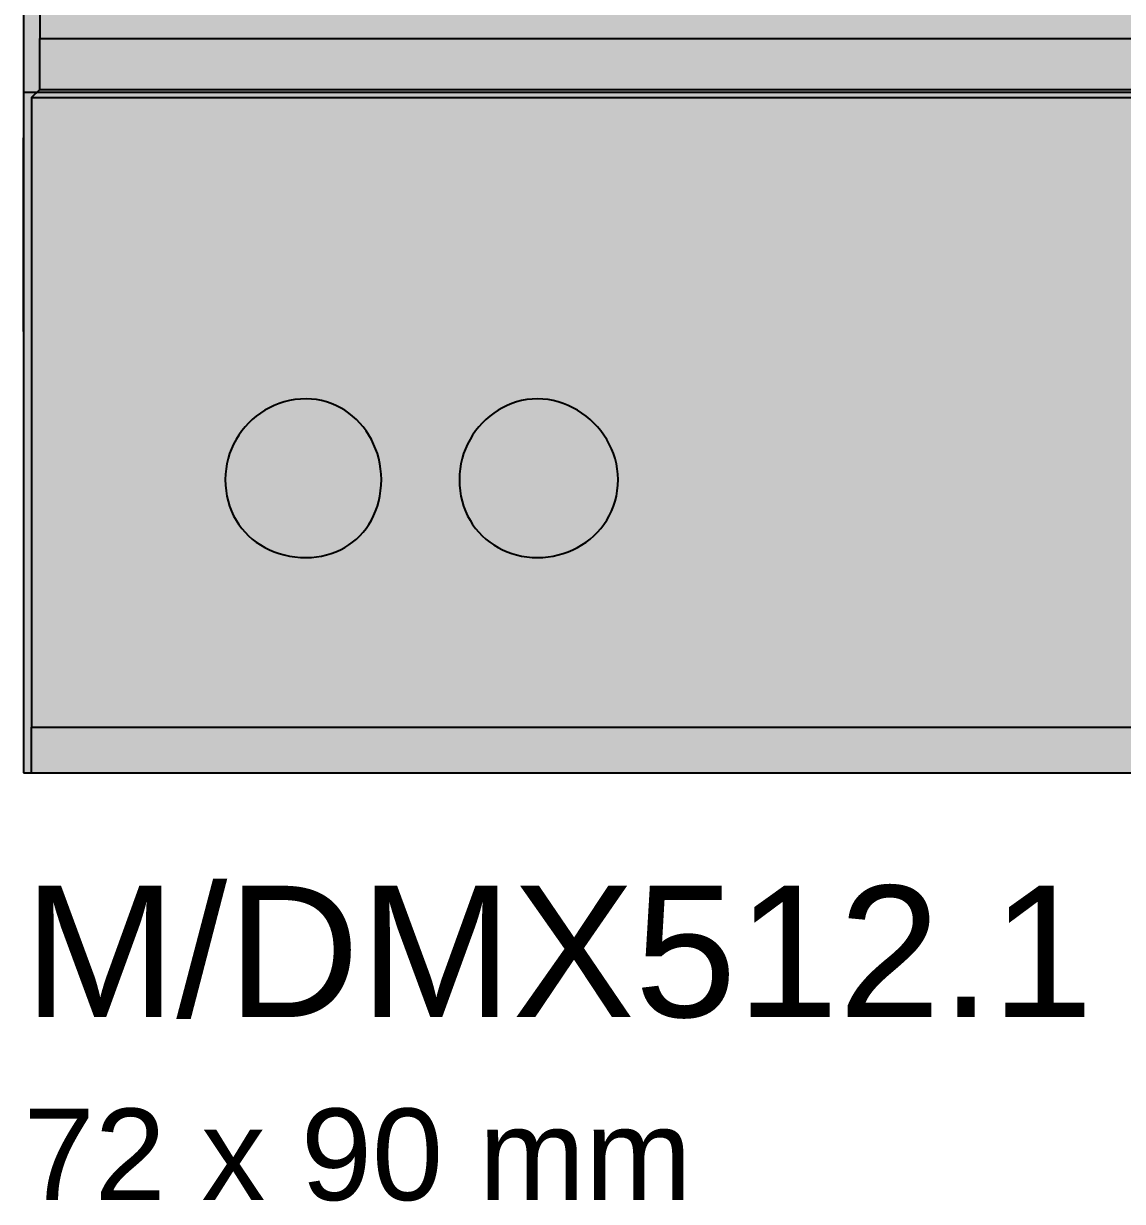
# Model space of a CAD drawing. Header units: millimetres. Extents: x 0 to 966, y -664 to 90.
# Drawn here: x 750 to 786, y -534.04 to -495.45 of the extents above; entities that cross this region are included whole.
import ezdxf

# ---------------------------------------------------------------- set-up
doc = ezdxf.new("R2010")
doc.units = ezdxf.units.MM
for name, color, linetype in [('HDL_BODY', 7, 'Continuous'), ('HDL_COLOUR', 7, 'Continuous'), ('HDL_DETAIL', 7, 'Continuous'), ('HDL_PRINT', 7, 'Continuous')]:
    doc.layers.add(name, color=color, linetype=linetype)
doc.styles.add('HDL_ARIAL', font='arial.ttf')

# ---------------------------------------------------------------- blocks, each defined once
blk = doc.blocks.new('M_DMX512.1_FRONT')
at = {"layer": 'HDL_BODY', "true_color": 0x202126}
blk.add_hatch(color=250, dxfattribs=at).paths.add_polyline_path([(0, 0), (72, 0), (72, 90), (0, 90)])
at = {"layer": 'HDL_BODY', "true_color": 0x2a2a30}
blk.add_hatch(color=250, dxfattribs=at).paths.add_polyline_path([(0.4, 20.52), (71.6, 20.52), (71.6, 68.31), (0.4, 68.31)])
at = {"layer": 'HDL_BODY', "true_color": 0x23242a}
blk.add_hatch(color=250, dxfattribs=at).paths.add_polyline_path([(0.4, 0.5), (71.6, 0.5), (71.6, 19.8), (0.4, 19.8)])
at = {"layer": 'HDL_COLOUR', "true_color": 0x18191d}
for points in [[(11.721, 9.608), (11.716, 9.784), (11.699, 9.957), (11.673, 10.127), (11.636, 10.294), (11.59, 10.457), (11.534, 10.617), (11.469, 10.771), (11.395, 10.921), (11.312, 11.065), (11.221, 11.203), (11.122, 11.335), (11.016, 11.459), (10.902, 11.577), (10.781, 11.687), (10.654, 11.788), (10.52, 11.881), (10.38, 11.964), (10.234, 12.038), (10.082, 12.102), (9.926, 12.155), (9.764, 12.197), (9.598, 12.228), (9.428, 12.246), (9.253, 12.253), (9.068, 12.246), (8.886, 12.228), (8.709, 12.197), (8.537, 12.155), (8.37, 12.102), (8.208, 12.038), (8.052, 11.964), (7.902, 11.881), (7.758, 11.788), (7.621, 11.687), (7.492, 11.577), (7.369, 11.459), (7.255, 11.335), (7.149, 11.203), (7.051, 11.065), (6.962, 10.921), (6.882, 10.771), (6.812, 10.617), (6.751, 10.457), (6.701, 10.294), (6.661, 10.127), (6.633, 9.957), (6.615, 9.784), (6.609, 9.608), (6.615, 9.423), (6.633, 9.243), (6.661, 9.068), (6.701, 8.899), (6.751, 8.735), (6.812, 8.577), (6.882, 8.425), (6.962, 8.28), (7.051, 8.141), (7.149, 8.009), (7.255, 7.885), (7.369, 7.768), (7.492, 7.659), (7.621, 7.558), (7.758, 7.466), (7.902, 7.382), (8.052, 7.307), (8.208, 7.241), (8.37, 7.184), (8.537, 7.137), (8.709, 7.101), (8.886, 7.074), (9.068, 7.058), (9.253, 7.052), (9.428, 7.058), (9.598, 7.074), (9.764, 7.101), (9.926, 7.137), (10.082, 7.184), (10.234, 7.241), (10.38, 7.307), (10.52, 7.382), (10.654, 7.466), (10.781, 7.558), (10.902, 7.659), (11.016, 7.768), (11.122, 7.885), (11.221, 8.009), (11.312, 8.141), (11.395, 8.28), (11.469, 8.425), (11.534, 8.577), (11.59, 8.735), (11.636, 8.899), (11.673, 9.068), (11.699, 9.243), (11.716, 9.423), (11.721, 9.608)], [(19.476, 9.608), (19.47, 9.784), (19.451, 9.957), (19.421, 10.127), (19.378, 10.294), (19.325, 10.457), (19.262, 10.617), (19.188, 10.771), (19.104, 10.921), (19.012, 11.065), (18.91, 11.203), (18.801, 11.335), (18.683, 11.459), (18.558, 11.577), (18.427, 11.687), (18.289, 11.788), (18.145, 11.881), (17.995, 11.964), (17.84, 12.038), (17.681, 12.102), (17.518, 12.155), (17.351, 12.197), (17.181, 12.228), (17.008, 12.246), (16.832, 12.253), (16.658, 12.246), (16.486, 12.228), (16.318, 12.197), (16.154, 12.155), (15.994, 12.102), (15.838, 12.038), (15.688, 11.964), (15.543, 11.881), (15.404, 11.788), (15.271, 11.687), (15.145, 11.577), (15.026, 11.459), (14.914, 11.335), (14.81, 11.203), (14.713, 11.065), (14.626, 10.921), (14.547, 10.771), (14.478, 10.617), (14.418, 10.457), (14.368, 10.294), (14.329, 10.127), (14.3, 9.957), (14.283, 9.784), (14.277, 9.608), (14.283, 9.423), (14.3, 9.243), (14.329, 9.068), (14.368, 8.899), (14.418, 8.735), (14.478, 8.577), (14.547, 8.425), (14.626, 8.28), (14.713, 8.141), (14.81, 8.009), (14.914, 7.885), (15.026, 7.768), (15.145, 7.659), (15.271, 7.558), (15.404, 7.466), (15.543, 7.382), (15.688, 7.307), (15.838, 7.241), (15.994, 7.184), (16.154, 7.137), (16.318, 7.101), (16.486, 7.074), (16.658, 7.058), (16.832, 7.052), (17.008, 7.058), (17.181, 7.074), (17.351, 7.101), (17.518, 7.137), (17.681, 7.184), (17.84, 7.241), (17.995, 7.307), (18.145, 7.382), (18.289, 7.466), (18.427, 7.558), (18.558, 7.659), (18.683, 7.768), (18.801, 7.885), (18.91, 8.009), (19.012, 8.141), (19.104, 8.28), (19.188, 8.425), (19.262, 8.577), (19.325, 8.735), (19.378, 8.899), (19.421, 9.068), (19.451, 9.243), (19.47, 9.423), (19.476, 9.608)]]:
    blk.add_hatch(color=250, dxfattribs=at).paths.add_polyline_path(points)
at = {"layer": 'HDL_PRINT', "true_color": 0xdee1e9}
for points in [[(7.755, 4.584), (8.019, 4.584), (7.99, 4.502), (7.961, 4.431), (7.931, 4.368), (7.902, 4.312), (7.873, 4.261), (7.843, 4.212), (7.814, 4.162), (7.784, 4.111), (7.755, 4.055), (7.696, 4.029), (7.638, 4.008), (7.579, 3.993), (7.52, 3.982), (7.461, 3.975), (7.403, 3.97), (7.344, 3.968), (7.285, 3.967), (7.226, 3.967), (7.184, 3.967), (7.133, 3.969), (7.078, 3.974), (7.022, 3.983), (6.967, 3.999), (6.916, 4.022), (6.874, 4.055), (6.812, 4.088), (6.758, 4.122), (6.713, 4.159), (6.676, 4.198), (6.647, 4.242), (6.626, 4.291), (6.613, 4.346), (6.609, 4.408), (6.58, 4.466), (6.552, 4.525), (6.525, 4.584), (6.5, 4.643), (6.478, 4.701), (6.459, 4.76), (6.445, 4.819), (6.436, 4.878), (6.433, 4.936), (6.437, 5.002), (6.448, 5.067), (6.466, 5.13), (6.488, 5.19), (6.515, 5.246), (6.545, 5.296), (6.576, 5.34), (6.609, 5.377), (6.617, 5.439), (6.638, 5.494), (6.67, 5.543), (6.709, 5.587), (6.751, 5.626), (6.795, 5.662), (6.837, 5.697), (6.874, 5.73), (6.944, 5.762), (7.005, 5.786), (7.059, 5.801), (7.106, 5.811), (7.149, 5.816), (7.188, 5.818), (7.226, 5.818), (7.285, 5.818), (7.344, 5.817), (7.403, 5.815), (7.461, 5.81), (7.52, 5.803), (7.579, 5.792), (7.638, 5.776), (7.696, 5.756), (7.755, 5.73), (7.784, 5.697), (7.814, 5.659), (7.843, 5.616), (7.873, 5.568), (7.902, 5.516), (7.931, 5.462), (7.961, 5.406), (7.99, 5.348), (8.019, 5.289), (7.755, 5.289), (7.722, 5.327), (7.697, 5.365), (7.677, 5.402), (7.658, 5.44), (7.637, 5.478), (7.612, 5.516), (7.579, 5.554), (7.541, 5.586), (7.501, 5.61), (7.459, 5.625), (7.411, 5.635), (7.358, 5.64), (7.297, 5.641), (7.226, 5.642), (7.213, 5.635), (7.177, 5.619), (7.127, 5.598), (7.07, 5.577), (7.012, 5.56), (6.962, 5.554), (6.925, 5.516), (6.888, 5.478), (6.856, 5.44), (6.827, 5.402), (6.805, 5.365), (6.791, 5.327), (6.786, 5.289), (6.753, 5.219), (6.73, 5.158), (6.714, 5.104), (6.705, 5.057), (6.7, 5.014), (6.698, 4.974), (6.698, 4.936), (6.701, 4.87), (6.711, 4.806), (6.726, 4.743), (6.742, 4.683), (6.758, 4.627), (6.772, 4.577), (6.782, 4.533), (6.786, 4.496), (6.819, 4.458), (6.844, 4.42), (6.864, 4.382), (6.883, 4.345), (6.904, 4.307), (6.929, 4.269), (6.962, 4.231), (7.043, 4.194), (7.109, 4.169), (7.16, 4.154), (7.197, 4.146), (7.219, 4.144), (7.226, 4.143), (7.297, 4.143), (7.358, 4.145), (7.411, 4.15), (7.459, 4.16), (7.501, 4.175), (7.541, 4.199), (7.579, 4.231), (7.612, 4.268), (7.644, 4.311), (7.673, 4.358), (7.7, 4.408), (7.723, 4.457), (7.74, 4.504), (7.751, 4.547), (7.755, 4.584)], [(10.223, 3.967), (10.223, 5.818), (10.575, 5.818), (11.016, 4.496), (11.021, 4.458), (11.033, 4.42), (11.05, 4.382), (11.069, 4.345), (11.086, 4.307), (11.099, 4.269), (11.104, 4.231), (11.109, 4.269), (11.121, 4.307), (11.139, 4.345), (11.157, 4.382), (11.175, 4.42), (11.187, 4.458), (11.192, 4.496), (11.545, 5.818), (11.897, 5.818), (11.897, 3.967), (11.633, 3.967), (11.633, 5.465), (11.192, 3.967), (11.016, 3.967), (10.487, 5.554), (10.487, 3.967), (10.223, 3.967)], [(16.039, 4.584), (16.304, 4.584), (16.274, 4.502), (16.245, 4.432), (16.216, 4.372), (16.186, 4.32), (16.157, 4.276), (16.127, 4.238), (16.098, 4.204), (16.069, 4.173), (16.039, 4.143), (15.977, 4.085), (15.922, 4.041), (15.873, 4.01), (15.83, 3.989), (15.79, 3.976), (15.754, 3.97), (15.72, 3.967), (15.687, 3.967), (15.621, 3.967), (15.556, 3.968), (15.493, 3.971), (15.433, 3.978), (15.378, 3.988), (15.327, 4.004), (15.283, 4.026), (15.246, 4.055), (15.184, 4.088), (15.13, 4.122), (15.085, 4.159), (15.048, 4.198), (15.019, 4.242), (14.998, 4.291), (14.986, 4.346), (14.982, 4.408), (14.956, 4.466), (14.935, 4.525), (14.92, 4.584), (14.909, 4.643), (14.901, 4.701), (14.897, 4.76), (14.894, 4.819), (14.894, 4.878), (14.893, 4.936), (14.894, 5.002), (14.895, 5.067), (14.898, 5.13), (14.905, 5.19), (14.915, 5.246), (14.931, 5.296), (14.953, 5.34), (14.982, 5.377), (15.015, 5.439), (15.048, 5.494), (15.081, 5.543), (15.114, 5.587), (15.147, 5.626), (15.18, 5.662), (15.213, 5.697), (15.246, 5.73), (15.308, 5.759), (15.364, 5.781), (15.416, 5.796), (15.466, 5.807), (15.516, 5.813), (15.568, 5.816), (15.624, 5.818), (15.687, 5.818), (15.725, 5.818), (15.764, 5.816), (15.807, 5.811), (15.854, 5.801), (15.908, 5.786), (15.969, 5.762), (16.039, 5.73), (16.072, 5.693), (16.104, 5.649), (16.134, 5.598), (16.16, 5.543), (16.183, 5.483), (16.2, 5.42), (16.212, 5.355), (16.216, 5.289), (16.039, 5.289), (16.006, 5.327), (15.981, 5.365), (15.961, 5.402), (15.942, 5.44), (15.921, 5.478), (15.896, 5.516), (15.863, 5.554), (15.819, 5.591), (15.778, 5.616), (15.742, 5.631), (15.713, 5.638), (15.694, 5.641), (15.687, 5.642), (15.616, 5.641), (15.555, 5.64), (15.502, 5.635), (15.454, 5.625), (15.412, 5.61), (15.372, 5.586), (15.334, 5.554), (15.297, 5.516), (15.261, 5.478), (15.228, 5.44), (15.2, 5.402), (15.177, 5.365), (15.163, 5.327), (15.158, 5.289), (15.125, 5.219), (15.102, 5.158), (15.086, 5.104), (15.077, 5.057), (15.072, 5.014), (15.07, 4.974), (15.07, 4.936), (15.074, 4.87), (15.084, 4.806), (15.098, 4.743), (15.114, 4.683), (15.13, 4.627), (15.144, 4.577), (15.154, 4.533), (15.158, 4.496), (15.163, 4.458), (15.177, 4.42), (15.2, 4.382), (15.228, 4.345), (15.261, 4.307), (15.297, 4.269), (15.334, 4.231), (15.372, 4.199), (15.412, 4.175), (15.454, 4.16), (15.502, 4.15), (15.555, 4.145), (15.616, 4.143), (15.687, 4.143), (15.694, 4.15), (15.713, 4.166), (15.742, 4.187), (15.778, 4.208), (15.819, 4.225), (15.863, 4.231), (15.896, 4.268), (15.928, 4.311), (15.957, 4.358), (15.984, 4.408), (16.007, 4.457), (16.024, 4.504), (16.035, 4.547), (16.039, 4.584)], [(17.537, 4.231), (17.537, 3.967), (16.48, 3.967), (16.48, 4.01), (16.48, 4.042), (16.48, 4.068), (16.48, 4.099), (16.48, 4.143), (16.485, 4.181), (16.497, 4.219), (16.515, 4.256), (16.533, 4.294), (16.551, 4.332), (16.563, 4.37), (16.568, 4.408), (16.601, 4.441), (16.635, 4.474), (16.672, 4.507), (16.711, 4.54), (16.755, 4.573), (16.803, 4.606), (16.858, 4.639), (16.921, 4.672), (16.983, 4.734), (17.038, 4.789), (17.086, 4.838), (17.13, 4.881), (17.169, 4.921), (17.206, 4.957), (17.24, 4.991), (17.273, 5.025), (17.306, 5.062), (17.329, 5.1), (17.345, 5.138), (17.354, 5.176), (17.359, 5.214), (17.361, 5.251), (17.361, 5.289), (17.361, 5.327), (17.359, 5.365), (17.354, 5.402), (17.345, 5.44), (17.329, 5.478), (17.306, 5.516), (17.273, 5.554), (17.235, 5.586), (17.197, 5.61), (17.16, 5.625), (17.122, 5.635), (17.084, 5.64), (17.046, 5.641), (17.009, 5.642), (16.965, 5.641), (16.924, 5.638), (16.887, 5.631), (16.859, 5.616), (16.839, 5.591), (16.832, 5.554), (16.8, 5.516), (16.776, 5.478), (16.761, 5.44), (16.751, 5.402), (16.746, 5.365), (16.744, 5.327), (16.744, 5.289), (16.48, 5.289), (16.484, 5.351), (16.495, 5.408), (16.512, 5.46), (16.535, 5.509), (16.562, 5.559), (16.591, 5.611), (16.623, 5.668), (16.656, 5.73), (16.699, 5.762), (16.749, 5.786), (16.804, 5.801), (16.861, 5.811), (16.916, 5.816), (16.966, 5.818), (17.009, 5.818), (17.075, 5.814), (17.139, 5.803), (17.202, 5.785), (17.262, 5.763), (17.318, 5.736), (17.368, 5.706), (17.412, 5.675), (17.449, 5.642), (17.482, 5.604), (17.505, 5.564), (17.521, 5.521), (17.53, 5.474), (17.535, 5.421), (17.537, 5.36), (17.537, 5.289), (17.537, 5.245), (17.537, 5.214), (17.537, 5.187), (17.537, 5.156), (17.537, 5.113), (17.532, 5.075), (17.518, 5.037), (17.496, 4.999), (17.468, 4.962), (17.435, 4.924), (17.399, 4.886), (17.361, 4.848), (17.354, 4.815), (17.332, 4.782), (17.301, 4.749), (17.262, 4.716), (17.219, 4.683), (17.175, 4.65), (17.134, 4.617), (17.097, 4.584), (17.027, 4.514), (16.967, 4.454), (16.919, 4.406), (16.881, 4.368), (16.854, 4.341), (16.838, 4.325), (16.832, 4.319), (16.823, 4.276), (16.801, 4.25), (16.775, 4.237), (16.753, 4.232), (16.744, 4.231), (17.537, 4.231)], [(19.564, 3.967), (18.948, 5.818), (19.212, 5.818), (19.652, 4.496), (19.657, 4.453), (19.67, 4.403), (19.687, 4.348), (19.706, 4.291), (19.723, 4.236), (19.736, 4.186), (19.741, 4.143), (19.741, 4.214), (19.743, 4.275), (19.748, 4.328), (19.757, 4.375), (19.773, 4.418), (19.796, 4.458), (19.829, 4.496), (20.181, 5.818), (20.446, 5.818), (19.829, 3.967), (19.564, 3.967)]]:
    blk.add_hatch(color=254, dxfattribs=at).paths.add_polyline_path(points)
h = blk.add_hatch(color=254, dxfattribs=at)
h.paths.add_polyline_path([(8.196, 4.848), (8.198, 4.949), (8.206, 5.04), (8.22, 5.123), (8.238, 5.198), (8.262, 5.267), (8.291, 5.331), (8.325, 5.39), (8.365, 5.446), (8.41, 5.501), (8.46, 5.554), (8.513, 5.604), (8.567, 5.649), (8.621, 5.688), (8.677, 5.723), (8.736, 5.752), (8.796, 5.776), (8.861, 5.794), (8.928, 5.807), (9, 5.815), (9.077, 5.818), (9.139, 5.818), (9.196, 5.816), (9.247, 5.813), (9.297, 5.807), (9.347, 5.796), (9.399, 5.781), (9.455, 5.759), (9.518, 5.73), (9.551, 5.697), (9.584, 5.662), (9.617, 5.626), (9.65, 5.587), (9.683, 5.543), (9.716, 5.494), (9.749, 5.439), (9.782, 5.377), (9.808, 5.321), (9.829, 5.27), (9.844, 5.22), (9.855, 5.171), (9.862, 5.12), (9.867, 5.064), (9.869, 5.001), (9.87, 4.93), (9.87, 4.848), (9.87, 4.782), (9.869, 4.718), (9.865, 4.655), (9.859, 4.595), (9.849, 4.539), (9.833, 4.489), (9.811, 4.445), (9.782, 4.408), (9.753, 4.352), (9.722, 4.302), (9.691, 4.257), (9.657, 4.217), (9.62, 4.18), (9.58, 4.146), (9.535, 4.115), (9.485, 4.084), (9.43, 4.055), (9.392, 4.022), (9.352, 3.999), (9.309, 3.983), (9.262, 3.974), (9.209, 3.969), (9.147, 3.967), (9.077, 3.967), (9.015, 3.967), (8.959, 3.968), (8.907, 3.971), (8.857, 3.978), (8.807, 3.988), (8.755, 4.004), (8.699, 4.026), (8.636, 4.055), (8.6, 4.088), (8.558, 4.122), (8.514, 4.159), (8.471, 4.198), (8.432, 4.242), (8.401, 4.291), (8.38, 4.346), (8.372, 4.408), (8.339, 4.47), (8.307, 4.526), (8.278, 4.578), (8.251, 4.628), (8.228, 4.678), (8.211, 4.73), (8.2, 4.786), (8.196, 4.848)])
h.paths.add_polyline_path([(8.46, 4.848), (8.463, 4.79), (8.472, 4.731), (8.486, 4.672), (8.505, 4.613), (8.527, 4.555), (8.552, 4.496), (8.579, 4.437), (8.607, 4.378), (8.636, 4.319), (8.699, 4.286), (8.755, 4.255), (8.807, 4.225), (8.857, 4.198), (8.907, 4.176), (8.959, 4.158), (9.015, 4.147), (9.077, 4.143), (9.139, 4.147), (9.196, 4.158), (9.247, 4.176), (9.297, 4.198), (9.347, 4.225), (9.399, 4.255), (9.455, 4.286), (9.518, 4.319), (9.547, 4.378), (9.575, 4.437), (9.603, 4.496), (9.627, 4.555), (9.649, 4.613), (9.668, 4.672), (9.682, 4.731), (9.691, 4.79), (9.694, 4.848), (9.69, 4.914), (9.68, 4.979), (9.666, 5.042), (9.65, 5.102), (9.634, 5.157), (9.619, 5.208), (9.609, 5.252), (9.606, 5.289), (9.568, 5.327), (9.53, 5.365), (9.492, 5.402), (9.455, 5.44), (9.417, 5.478), (9.379, 5.516), (9.342, 5.554), (9.336, 5.586), (9.32, 5.61), (9.293, 5.625), (9.255, 5.635), (9.207, 5.64), (9.147, 5.641), (9.077, 5.642), (9.015, 5.638), (8.959, 5.627), (8.907, 5.609), (8.857, 5.587), (8.807, 5.56), (8.755, 5.53), (8.699, 5.498), (8.636, 5.465), (8.61, 5.434), (8.584, 5.393), (8.559, 5.343), (8.536, 5.286), (8.515, 5.223), (8.497, 5.154), (8.482, 5.082), (8.47, 5.006), (8.463, 4.927), (8.46, 4.848)])
h = blk.add_hatch(color=254, dxfattribs=at)
h.paths.add_polyline_path([(13.307, 3.967), (13.307, 5.818), (13.836, 5.818), (13.88, 5.818), (13.924, 5.818), (13.968, 5.818), (14.012, 5.818), (14.056, 5.818), (14.101, 5.818), (14.138, 5.785), (14.176, 5.76), (14.214, 5.739), (14.251, 5.72), (14.289, 5.7), (14.327, 5.675), (14.365, 5.642), (14.402, 5.604), (14.438, 5.566), (14.471, 5.528), (14.499, 5.491), (14.522, 5.453), (14.536, 5.415), (14.541, 5.377), (14.57, 5.311), (14.592, 5.246), (14.608, 5.184), (14.618, 5.124), (14.624, 5.068), (14.628, 5.018), (14.629, 4.973), (14.629, 4.936), (14.629, 4.874), (14.628, 4.818), (14.624, 4.766), (14.618, 4.716), (14.608, 4.666), (14.592, 4.614), (14.57, 4.558), (14.541, 4.496), (14.541, 4.458), (14.539, 4.42), (14.534, 4.382), (14.525, 4.345), (14.509, 4.307), (14.486, 4.269), (14.453, 4.231), (14.446, 4.224), (14.427, 4.205), (14.398, 4.176), (14.361, 4.14), (14.32, 4.099), (14.277, 4.055), (14.27, 4.054), (14.251, 4.052), (14.222, 4.044), (14.185, 4.029), (14.144, 4.004), (14.101, 3.967), (14.056, 3.967), (14.012, 3.967), (13.968, 3.967), (13.924, 3.967), (13.88, 3.967), (13.836, 3.967), (13.307, 3.967)])
h.paths.add_polyline_path([(13.483, 4.231), (13.836, 4.231), (13.88, 4.231), (13.924, 4.231), (13.968, 4.231), (14.012, 4.231), (14.056, 4.231), (14.101, 4.231), (14.189, 4.319), (14.221, 4.357), (14.247, 4.395), (14.267, 4.433), (14.286, 4.471), (14.307, 4.508), (14.332, 4.546), (14.365, 4.584), (14.365, 4.622), (14.365, 4.662), (14.365, 4.704), (14.365, 4.751), (14.365, 4.805), (14.365, 4.866), (14.365, 4.936), (14.364, 5.002), (14.363, 5.067), (14.36, 5.13), (14.354, 5.19), (14.343, 5.246), (14.328, 5.296), (14.306, 5.34), (14.277, 5.377), (14.271, 5.415), (14.257, 5.451), (14.235, 5.484), (14.207, 5.512), (14.174, 5.534), (14.138, 5.549), (14.101, 5.554), (14.056, 5.554), (14.012, 5.554), (13.968, 5.554), (13.924, 5.554), (13.88, 5.554), (13.836, 5.554), (13.483, 5.554), (13.483, 4.231)])
h = blk.add_hatch(color=254, dxfattribs=at)
h.paths.add_polyline_path([(18.419, 3.967), (18.419, 4.408), (17.714, 4.408), (17.714, 4.584), (18.419, 5.818), (18.595, 5.818), (18.595, 4.584), (18.859, 4.584), (18.859, 4.408), (18.595, 4.408), (18.595, 3.967), (18.419, 3.967)])
h.paths.add_polyline_path([(18.419, 4.584), (18.419, 5.465), (17.89, 4.584), (18.419, 4.584)])
at = {"layer": 'HDL_DETAIL', "color": 251, "true_color": 0x52555c}
for points in [[(0, 0), (72, 0), (72, 90), (0, 90), (0, 0)], [(0, 22.303), (72, 22.303), (72, 67.612), (0, 67.612), (0, 22.303)], [(0, 20.627), (0, 20.627)], [(0, 20.627), (0, 20.627)], [(0, 20.627), (0, 20.627)], [(0, 20.627), (0, 20.627)], [(0, 20.627), (0, 20.627)], [(0, 20.627), (0, 20.627)], [(0, 20.627), (0, 20.627)], [(0, 20.627), (0, 20.627)], [(0, 20.627), (0, 20.627)], [(0, 20.627), (0, 20.627)], [(0, 20.627), (0, 20.627)], [(0, 20.627), (0, 20.627)], [(0, 20.627), (0, 20.627)], [(0, 20.627), (0, 20.627)], [(0, 20.627), (0, 20.627)], [(0, 20.627), (0, 20.627)], [(0, 20.627), (0, 20.627)], [(0, 20.627), (0, 20.627)], [(0, 20.627), (0, 20.627)], [(0, 20.627), (0, 20.627)], [(0, 20.627), (0, 20.627)], [(0, 14.633), (0, 14.633)], [(0, 14.633), (0, 14.633)], [(0, 14.633), (0, 14.633)], [(0, 14.633), (0, 14.633)], [(0, 14.633), (0, 14.633)], [(0, 14.633), (0, 14.633)], [(0, 14.633), (0, 14.633)], [(0, 14.633), (0, 14.633)], [(0, 14.633), (0, 14.633)], [(0, 14.633), (0, 14.633)], [(0, 14.633), (0, 14.633)], [(0, 14.633), (0, 14.633)], [(0, 14.633), (0, 14.633)], [(0, 14.633), (0, 14.633)], [(0, 14.633), (0, 14.633)], [(0, 14.633), (0, 14.633)], [(0, 14.633), (0, 14.633)], [(0, 14.633), (0, 14.633)], [(0, 14.633), (0, 14.633)], [(0, 14.633), (0, 14.633)], [(0, 14.633), (0, 14.633)], [(11.721, 9.608), (11.716, 9.784), (11.699, 9.957), (11.673, 10.127), (11.636, 10.294), (11.59, 10.457), (11.534, 10.617), (11.469, 10.771), (11.395, 10.921), (11.312, 11.065), (11.221, 11.203), (11.122, 11.335), (11.016, 11.459), (10.902, 11.577), (10.781, 11.687), (10.654, 11.788), (10.52, 11.881), (10.38, 11.964), (10.234, 12.038), (10.082, 12.102), (9.926, 12.155), (9.764, 12.197), (9.598, 12.228), (9.428, 12.246), (9.253, 12.253), (9.068, 12.246), (8.886, 12.228), (8.709, 12.197), (8.537, 12.155), (8.37, 12.102), (8.208, 12.038), (8.052, 11.964), (7.902, 11.881), (7.758, 11.788), (7.621, 11.687), (7.492, 11.577), (7.369, 11.459), (7.255, 11.335), (7.149, 11.203), (7.051, 11.065), (6.962, 10.921), (6.882, 10.771), (6.812, 10.617), (6.751, 10.457), (6.701, 10.294), (6.661, 10.127), (6.633, 9.957), (6.615, 9.784), (6.609, 9.608), (6.615, 9.423), (6.633, 9.243), (6.661, 9.068), (6.701, 8.899), (6.751, 8.735), (6.812, 8.577), (6.882, 8.425), (6.962, 8.28), (7.051, 8.141), (7.149, 8.009), (7.255, 7.885), (7.369, 7.768), (7.492, 7.659), (7.621, 7.558), (7.758, 7.466), (7.902, 7.382), (8.052, 7.307), (8.208, 7.241), (8.37, 7.184), (8.537, 7.137), (8.709, 7.101), (8.886, 7.074), (9.068, 7.058), (9.253, 7.052), (9.428, 7.058), (9.598, 7.074), (9.764, 7.101), (9.926, 7.137), (10.082, 7.184), (10.234, 7.241), (10.38, 7.307), (10.52, 7.382), (10.654, 7.466), (10.781, 7.558), (10.902, 7.659), (11.016, 7.768), (11.122, 7.885), (11.221, 8.009), (11.312, 8.141), (11.395, 8.28), (11.469, 8.425), (11.534, 8.577), (11.59, 8.735), (11.636, 8.899), (11.673, 9.068), (11.699, 9.243), (11.716, 9.423), (11.721, 9.608)], [(19.476, 9.608), (19.47, 9.784), (19.451, 9.957), (19.421, 10.127), (19.378, 10.294), (19.325, 10.457), (19.262, 10.617), (19.188, 10.771), (19.104, 10.921), (19.012, 11.065), (18.91, 11.203), (18.801, 11.335), (18.683, 11.459), (18.558, 11.577), (18.427, 11.687), (18.289, 11.788), (18.145, 11.881), (17.995, 11.964), (17.84, 12.038), (17.681, 12.102), (17.518, 12.155), (17.351, 12.197), (17.181, 12.228), (17.008, 12.246), (16.832, 12.253), (16.658, 12.246), (16.486, 12.228), (16.318, 12.197), (16.154, 12.155), (15.994, 12.102), (15.838, 12.038), (15.688, 11.964), (15.543, 11.881), (15.404, 11.788), (15.271, 11.687), (15.145, 11.577), (15.026, 11.459), (14.914, 11.335), (14.81, 11.203), (14.713, 11.065), (14.626, 10.921), (14.547, 10.771), (14.478, 10.617), (14.418, 10.457), (14.368, 10.294), (14.329, 10.127), (14.3, 9.957), (14.283, 9.784), (14.277, 9.608), (14.283, 9.423), (14.3, 9.243), (14.329, 9.068), (14.368, 8.899), (14.418, 8.735), (14.478, 8.577), (14.547, 8.425), (14.626, 8.28), (14.713, 8.141), (14.81, 8.009), (14.914, 7.885), (15.026, 7.768), (15.145, 7.659), (15.271, 7.558), (15.404, 7.466), (15.543, 7.382), (15.688, 7.307), (15.838, 7.241), (15.994, 7.184), (16.154, 7.137), (16.318, 7.101), (16.486, 7.074), (16.658, 7.058), (16.832, 7.052), (17.008, 7.058), (17.181, 7.074), (17.351, 7.101), (17.518, 7.137), (17.681, 7.184), (17.84, 7.241), (17.995, 7.307), (18.145, 7.382), (18.289, 7.466), (18.427, 7.558), (18.558, 7.659), (18.683, 7.768), (18.801, 7.885), (18.91, 8.009), (19.012, 8.141), (19.104, 8.28), (19.188, 8.425), (19.262, 8.577), (19.325, 8.735), (19.378, 8.899), (19.421, 9.068), (19.451, 9.243), (19.47, 9.423), (19.476, 9.608)], [(0, 10.225), (0, 10.225)], [(0, 10.225), (0, 10.225)], [(0, 10.225), (0, 10.225)], [(0, 10.225), (0, 10.225)], [(0, 10.225), (0, 10.225)], [(0, 10.225), (0, 10.225)], [(0, 10.225), (0, 10.225)], [(0, 10.225), (0, 10.225)], [(0, 10.225), (0, 10.225)], [(0, 10.225), (0, 10.225)], [(0, 10.225), (0, 10.225)], [(0, 10.225), (0, 10.225)], [(0, 10.225), (0, 10.225)], [(0, 10.225), (0, 10.225)], [(0, 10.225), (0, 10.225)], [(0, 10.225), (0, 10.225)], [(0, 10.225), (0, 10.225)], [(0, 10.225), (0, 10.225)], [(0, 10.225), (0, 10.225)], [(0, 10.225), (0, 10.225)], [(0, 10.225), (0, 10.225)]]:
    blk.add_lwpolyline(points, close=True, dxfattribs=at)
for points in [[(0.529, 25.914), (0.529, 25.298), (0.529, 24.769), (0.529, 24.064)], [(0, 25.034), (0, 24.769), (0, 23.094)], [(0.529, 24.064), (71.207, 24.064)], [(0.529, 24.064), (71.207, 24.064)], [(0.529, 24.064), (71.207, 24.064)], [(0.529, 24.064), (71.207, 24.064)], [(0.529, 24.064), (71.207, 24.064)], [(0.529, 24.064), (71.207, 24.064)], [(0.529, 24.064), (71.207, 24.064)], [(0.529, 24.064), (71.207, 24.064)], [(0.529, 24.064), (71.207, 24.064)], [(0.529, 24.064), (71.207, 24.064)], [(0.529, 24.064), (71.207, 24.064)], [(0.529, 24.064), (71.207, 24.064)], [(0.529, 24.064), (71.207, 24.064)], [(0.529, 24.064), (71.207, 24.064)], [(0.529, 24.064), (71.207, 24.064)], [(0.529, 24.064), (71.207, 24.064)], [(0.529, 24.064), (71.207, 24.064)], [(0.529, 24.064), (71.207, 24.064)], [(0.529, 24.064), (71.207, 24.064)], [(0.529, 24.064), (71.207, 24.064)], [(0.529, 24.064), (71.207, 24.064)], [(0.529, 22.389), (0.529, 22.478), (0.529, 22.743), (0.529, 24.064)], [(0, 23.094), (0, 20.803)], [(0, 23.094), (0, 20.803)], [(0, 23.094), (0, 20.803)], [(0, 23.094), (0, 20.803)], [(0, 23.094), (0, 20.803)], [(0, 23.094), (0, 20.803)], [(0, 23.094), (0, 20.803)], [(0, 23.094), (0, 20.803)], [(0, 23.094), (0, 20.803)], [(0, 23.094), (0, 20.803)], [(0, 23.094), (0, 20.803)], [(0, 23.094), (0, 20.803)], [(0, 23.094), (0, 20.803)], [(0, 23.094), (0, 20.803)], [(0, 23.094), (0, 20.803)], [(0, 23.094), (0, 20.803)], [(0, 23.094), (0, 20.803)], [(0, 23.094), (0, 20.803)], [(0, 23.094), (0, 20.803)], [(0, 23.094), (0, 20.803)], [(0, 23.094), (0, 20.803)], [(0.264, 22.124), (0.529, 22.389)], [(0.264, 22.124), (0.529, 22.389)], [(0.264, 22.124), (0.529, 22.389)], [(0.264, 22.124), (0.529, 22.389)], [(0.264, 22.124), (0.529, 22.389)], [(0.264, 22.124), (0.529, 22.389)], [(0.264, 22.124), (0.529, 22.389)], [(0.264, 22.124), (0.529, 22.389)], [(0.264, 22.124), (0.529, 22.389)], [(0.264, 22.124), (0.529, 22.389)], [(0.264, 22.124), (0.529, 22.389)], [(0.264, 22.124), (0.529, 22.389)], [(0.264, 22.124), (0.529, 22.389)], [(0.264, 22.124), (0.529, 22.389)], [(0.264, 22.124), (0.529, 22.389)], [(0.264, 22.124), (0.529, 22.389)], [(0.264, 22.124), (0.529, 22.389)], [(0.264, 22.124), (0.529, 22.389)], [(0.264, 22.124), (0.529, 22.389)], [(0.264, 22.124), (0.529, 22.389)], [(0.264, 22.124), (0.529, 22.389)], [(0.529, 22.389), (71.207, 22.389)], [(0.529, 22.389), (71.207, 22.389)], [(0.529, 22.389), (71.207, 22.389)], [(0.529, 22.389), (71.207, 22.389)], [(0.529, 22.389), (71.207, 22.389)], [(0.529, 22.389), (71.207, 22.389)], [(0.529, 22.389), (71.207, 22.389)], [(0.529, 22.389), (71.207, 22.389)], [(0.529, 22.389), (71.207, 22.389)], [(0.529, 22.389), (71.207, 22.389)], [(0.529, 22.389), (71.207, 22.389)], [(0.529, 22.389), (71.207, 22.389)], [(0.529, 22.389), (71.207, 22.389)], [(0.529, 22.389), (71.207, 22.389)], [(0.529, 22.389), (71.207, 22.389)], [(0.529, 22.389), (71.207, 22.389)], [(0.529, 22.389), (71.207, 22.389)], [(0.529, 22.389), (71.207, 22.389)], [(0.529, 22.389), (71.207, 22.389)], [(0.529, 22.389), (71.207, 22.389)], [(0.529, 22.389), (71.207, 22.389)], [(0.264, 22.124), (71.472, 22.124)], [(0.264, 22.124), (71.472, 22.124)], [(0.264, 22.124), (71.472, 22.124)], [(0.264, 22.124), (71.472, 22.124)], [(0.264, 22.124), (71.472, 22.124)], [(0.264, 22.124), (71.472, 22.124)], [(0.264, 22.124), (71.472, 22.124)], [(0.264, 22.124), (71.472, 22.124)], [(0.264, 22.124), (71.472, 22.124)], [(0.264, 22.124), (71.472, 22.124)], [(0.264, 22.124), (71.472, 22.124)], [(0.264, 22.124), (71.472, 22.124)], [(0.264, 22.124), (71.472, 22.124)], [(0.264, 22.124), (71.472, 22.124)], [(0.264, 22.124), (71.472, 22.124)], [(0.264, 22.124), (71.472, 22.124)], [(0.264, 22.124), (71.472, 22.124)], [(0.264, 22.124), (71.472, 22.124)], [(0.264, 22.124), (71.472, 22.124)], [(0.264, 22.124), (71.472, 22.124)], [(0.264, 22.124), (71.472, 22.124)], [(0.264, 22.124), (0.264, 1.499)], [(0.264, 22.124), (0.264, 1.499)], [(0.264, 22.124), (0.264, 1.499)], [(0.264, 22.124), (0.264, 1.499)], [(0.264, 22.124), (0.264, 1.499)], [(0.264, 22.124), (0.264, 1.499)], [(0.264, 22.124), (0.264, 1.499)], [(0.264, 22.124), (0.264, 1.499)], [(0.264, 22.124), (0.264, 1.499)], [(0.264, 22.124), (0.264, 1.499)], [(0.264, 22.124), (0.264, 1.499)], [(0.264, 22.124), (0.264, 1.499)], [(0.264, 22.124), (0.264, 1.499)], [(0.264, 22.124), (0.264, 1.499)], [(0.264, 22.124), (0.264, 1.499)], [(0.264, 22.124), (0.264, 1.499)], [(0.264, 22.124), (0.264, 1.499)], [(0.264, 22.124), (0.264, 1.499)], [(0.264, 22.124), (0.264, 1.499)], [(0.264, 22.124), (0.264, 1.499)], [(0.264, 22.124), (0.264, 1.499)], [(0, 14.456), (0, 20.803)], [(0, 14.456), (0, 20.803)], [(0, 14.456), (0, 20.803)], [(0, 14.456), (0, 20.803)], [(0, 14.456), (0, 20.803)], [(0, 14.456), (0, 20.803)], [(0, 14.456), (0, 20.803)], [(0, 14.456), (0, 20.803)], [(0, 14.456), (0, 20.803)], [(0, 14.456), (0, 20.803)], [(0, 14.456), (0, 20.803)], [(0, 14.456), (0, 20.803)], [(0, 14.456), (0, 20.803)], [(0, 14.456), (0, 20.803)], [(0, 14.456), (0, 20.803)], [(0, 14.456), (0, 20.803)], [(0, 14.456), (0, 20.803)], [(0, 14.456), (0, 20.803)], [(0, 14.456), (0, 20.803)], [(0, 14.456), (0, 20.803)], [(0, 14.456), (0, 20.803)], [(0, 14.633), (0, 20.627)], [(0, 14.633), (0, 20.627)], [(0, 14.633), (0, 20.627)], [(0, 14.633), (0, 20.627)], [(0, 14.633), (0, 20.627)], [(0, 14.633), (0, 20.627)], [(0, 14.633), (0, 20.627)], [(0, 14.633), (0, 20.627)], [(0, 14.633), (0, 20.627)], [(0, 14.633), (0, 20.627)], [(0, 14.633), (0, 20.627)], [(0, 14.633), (0, 20.627)], [(0, 14.633), (0, 20.627)], [(0, 14.633), (0, 20.627)], [(0, 14.633), (0, 20.627)], [(0, 14.633), (0, 20.627)], [(0, 14.633), (0, 20.627)], [(0, 14.633), (0, 20.627)], [(0, 14.633), (0, 20.627)], [(0, 14.633), (0, 20.627)], [(0, 14.633), (0, 20.627)], [(0, 20.627), (0, 14.633)], [(0, 20.627), (0, 14.633)], [(0, 20.627), (0, 14.633)], [(0, 20.627), (0, 14.633)], [(0, 20.627), (0, 14.633)], [(0, 20.627), (0, 14.633)], [(0, 20.627), (0, 14.633)], [(0, 20.627), (0, 14.633)], [(0, 20.627), (0, 14.633)], [(0, 20.627), (0, 14.633)], [(0, 20.627), (0, 14.633)], [(0, 20.627), (0, 14.633)], [(0, 20.627), (0, 14.633)], [(0, 20.627), (0, 14.633)], [(0, 20.627), (0, 14.633)], [(0, 20.627), (0, 14.633)], [(0, 20.627), (0, 14.633)], [(0, 20.627), (0, 14.633)], [(0, 20.627), (0, 14.633)], [(0, 20.627), (0, 14.633)], [(0, 20.627), (0, 14.633)], [(0, 14.456), (0, 12.165)], [(0, 14.456), (0, 12.165)], [(0, 14.456), (0, 12.165)], [(0, 14.456), (0, 12.165)], [(0, 14.456), (0, 12.165)], [(0, 14.456), (0, 12.165)], [(0, 14.456), (0, 12.165)], [(0, 14.456), (0, 12.165)], [(0, 14.456), (0, 12.165)], [(0, 14.456), (0, 12.165)], [(0, 14.456), (0, 12.165)], [(0, 14.456), (0, 12.165)], [(0, 14.456), (0, 12.165)], [(0, 14.456), (0, 12.165)], [(0, 14.456), (0, 12.165)], [(0, 14.456), (0, 12.165)], [(0, 14.456), (0, 12.165)], [(0, 14.456), (0, 12.165)], [(0, 14.456), (0, 12.165)], [(0, 14.456), (0, 12.165)], [(0, 14.456), (0, 12.165)], [(0, 12.165), (0, 11.636), (0, 11.195), (0, 10.225)], [(0.264, 1.499), (63.099, 1.499)], [(0.264, 1.499), (63.099, 1.499)], [(0.264, 1.499), (63.099, 1.499)], [(0.264, 1.499), (63.099, 1.499)], [(0.264, 1.499), (63.099, 1.499)], [(0.264, 1.499), (63.099, 1.499)], [(0.264, 1.499), (63.099, 1.499)], [(0.264, 1.499), (63.099, 1.499)], [(0.264, 1.499), (63.099, 1.499)], [(0.264, 1.499), (63.099, 1.499)], [(0.264, 1.499), (63.099, 1.499)], [(0.264, 1.499), (63.099, 1.499)], [(0.264, 1.499), (63.099, 1.499)], [(0.264, 1.499), (63.099, 1.499)], [(0.264, 1.499), (63.099, 1.499)], [(0.264, 1.499), (63.099, 1.499)], [(0.264, 1.499), (63.099, 1.499)], [(0.264, 1.499), (63.099, 1.499)], [(0.264, 1.499), (63.099, 1.499)], [(0.264, 1.499), (63.099, 1.499)], [(0.264, 1.499), (63.099, 1.499)], [(0.264, 0), (0.264, 0), (0.264, 0.265), (0.264, 1.499)], [(0.264, 0), (63.628, 0)], [(0.264, 0), (63.628, 0)], [(0.264, 0), (63.628, 0)], [(0.264, 0), (63.628, 0)], [(0.264, 0), (63.628, 0)], [(0.264, 0), (63.628, 0)], [(0.264, 0), (63.628, 0)], [(0.264, 0), (63.628, 0)], [(0.264, 0), (63.628, 0)], [(0.264, 0), (63.628, 0)], [(0.264, 0), (63.628, 0)], [(0.264, 0), (63.628, 0)], [(0.264, 0), (63.628, 0)], [(0.264, 0), (63.628, 0)], [(0.264, 0), (63.628, 0)], [(0.264, 0), (63.628, 0)], [(0.264, 0), (63.628, 0)], [(0.264, 0), (63.628, 0)], [(0.264, 0), (63.628, 0)], [(0.264, 0), (63.628, 0)], [(0.264, 0), (63.628, 0)]]:
    blk.add_lwpolyline(points, dxfattribs=at)

msp = doc.modelspace()

# ---------------------------------------------------------------- block references
msp.add_blockref('M_DMX512.1_FRONT', (750, -520))

# ---------------------------------------------------------------- texts
at = {"color": 7, "style": 'HDL_ARIAL'}
for s, height, p in [('M/DMX512.1', 4.3, (750, -528)), ('72 x 90 mm', 3, (750, -534))]:
    msp.add_text(s, height=height, dxfattribs=at).set_placement(p)

doc.saveas('drawing.dxf')
